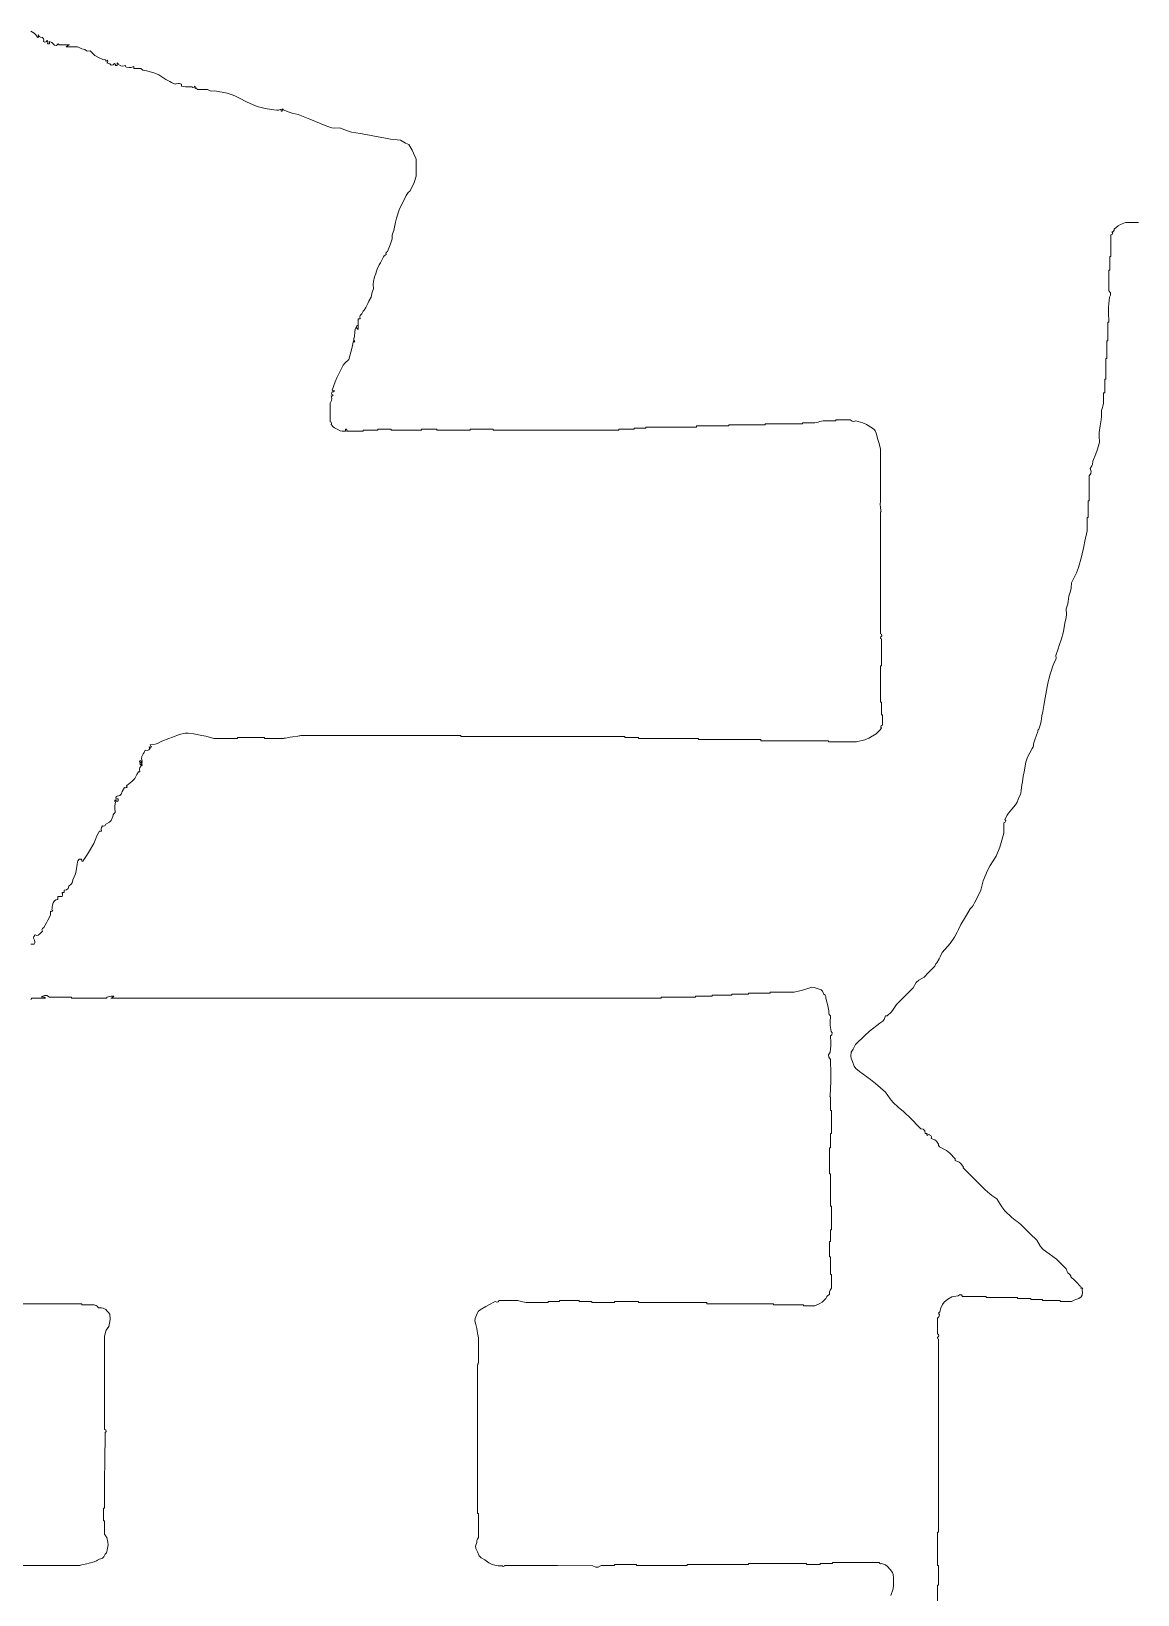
# Model space of a CAD drawing. Extents: x -2876908 to 633791, y -1383861 to 872234.
# Drawn here: x -1139282 to -1138580, y -209285 to -208294 of the extents above; entities that cross this region are included whole.
import ezdxf
from ezdxf.enums import TextEntityAlignment as Align

# ---------------------------------------------------------------- set-up
doc = ezdxf.new("R2010")
doc.units = 0
doc.header["$LTSCALE"] = 5
doc.header["$MEASUREMENT"] = 0
doc.layers.get('0').update_dxf_attribs({"linetype": 'CONTINUOUS', "lineweight": 25})
doc.layers.add('HFZT', color=5, linetype='CONTINUOUS', lineweight=15)
doc.styles.add('TSSD_NORM', font='tssdeng.shx', dxfattribs={"width": 0.7, "bigfont": 'hztxt.shx'})

# ---------------------------------------------------------------- blocks, each defined once
blk = doc.blocks.new('z')
for points in [[(300176.72, 24310.1), (300175.38, 24310.1), (300172.69, 24310.1), (300171.2, 24309.42), (300170.48, 24308.99), (300169.17, 24308.02), (300169.22, 24307.61), (300168.94, 24307.26), (300168.53, 24307.22), (300168.75, 24306.88), (300168.59, 24306.39), (300168.21, 24306.26), (300168.21, 24303.57), (300168.21, 24302.22), (300168.21, 24299.53), (300168.08, 24299.53), (300168.02, 24299.53), (300167.89, 24299.53), (300167.89, 24297.87), (300167.89, 24297.04), (300167.89, 24295.37), (300167.76, 24295.37), (300167.7, 24295.37), (300167.57, 24295.37), (300167.57, 24292.81), (300167.57, 24291.53), (300167.57, 24288.97), (300168.07, 24288.39), (300168.13, 24287.71), (300167.73, 24287.05), (300167.48, 24283.99), (300167.45, 24282.44), (300167.57, 24279.37), (300167.44, 24279.37), (300167.38, 24279.37), (300167.25, 24279.37), (300167.25, 24277.07), (300167.25, 24275.91), (300167.25, 24273.61), (300167.12, 24273.61), (300167.06, 24273.61), (300166.93, 24273.61), (300166.93, 24271.43), (300166.93, 24270.34), (300166.93, 24268.17), (300166.8, 24268.17), (300166.74, 24268.17), (300166.61, 24268.17), (300166.61, 24265.61), (300166.61, 24264.33), (300166.61, 24261.77), (300166.48, 24261.77), (300166.42, 24261.77), (300166.29, 24261.77), (300166.29, 24260.1), (300166.29, 24259.27), (300166.29, 24257.6), (300166.16, 24257.6), (300166.1, 24257.6), (300165.97, 24257.6), (300165.97, 24256.32), (300165.97, 24255.68), (300165.97, 24254.4), (300165.71, 24253.51), (300165.59, 24253.06), (300165.33, 24252.16), (300165.35, 24250.23), (300165.25, 24249.25), (300164.85, 24247.36), (300164.6, 24245.33), (300164.57, 24244.29), (300164.69, 24242.24), (300163.96, 24239.9), (300163.54, 24238.75), (300162.61, 24236.48), (300162.51, 24235.53), (300162.33, 24235.03), (300161.81, 24234.24), (300162.07, 24233.37), (300161.99, 24232.76), (300161.49, 24232), (300161.49, 24228.93), (300161.49, 24227.39), (300161.49, 24224.32), (300161.36, 24224.32), (300161.3, 24224.32), (300161.17, 24224.32), (300161.17, 24222.27), (300161.17, 24221.24), (300161.17, 24219.2), (300161.04, 24219.2), (300160.98, 24219.2), (300160.85, 24219.2), (300160.85, 24217.53), (300160.85, 24216.7), (300160.85, 24215.04), (300160.18, 24211.83), (300159.82, 24210.23), (300159.09, 24207.03), (300158.17, 24203.73), (300157.55, 24202.11), (300156.05, 24199.03), (300155.91, 24197.34), (300155.74, 24196.49), (300155.25, 24194.87), (300155.05, 24193.31), (300154.88, 24192.54), (300154.45, 24191.03), (300154.55, 24189.23), (300154.45, 24188.29), (300153.97, 24186.55), (300153.67, 24184.61), (300153.48, 24183.65), (300153.01, 24181.75), (300152.29, 24179.7), (300151.94, 24178.68), (300151.25, 24176.63), (300151.3, 24175.84), (300151.19, 24175.38), (300150.77, 24174.71), (300150.25, 24173.17), (300150, 24172.4), (300149.49, 24170.87), (300149.1, 24169.33), (300148.91, 24168.56), (300148.53, 24167.02), (300148.13, 24164.72), (300147.93, 24163.57), (300147.57, 24161.26), (300147.31, 24159.98), (300147.18, 24159.34), (300146.93, 24158.06), (300146.75, 24156.36), (300146.55, 24155.51), (300145.97, 24153.9), (300145.74, 24153.73), (300145.65, 24153.55), (300145.65, 24153.26), (300145.13, 24151.73), (300144.88, 24150.96), (300144.37, 24149.42), (300144.36, 24148.81), (300144.24, 24148.47), (300143.89, 24147.98), (300142.5, 24145.28), (300142, 24143.77), (300141.48, 24140.78), (300141.36, 24140.27), (300141.29, 24140.01), (300141.16, 24139.5), (300140.91, 24137.71), (300140.78, 24136.81), (300140.52, 24135.02), (300140.49, 24134.21), (300140.34, 24133.76), (300139.88, 24133.1), (300139.31, 24131.42), (300138.82, 24130.59), (300137.64, 24129.26), (300136.65, 24128.1), (300136.21, 24127.44), (300135.56, 24126.06), (300135.78, 24125.72), (300135.62, 24125.23), (300135.24, 24125.1), (300135.24, 24123.82), (300135.24, 24123.17), (300135.24, 24121.89), (300134.41, 24119.04), (300133.93, 24117.62), (300132.84, 24114.85), (300131.01, 24111.91), (300130.2, 24110.36), (300128.84, 24107.17), (300128.09, 24104.37), (300127.53, 24102.99), (300126.12, 24100.45), (300125.7, 24099.63), (300125.44, 24099.23), (300124.84, 24098.53), (300123.7, 24096.6), (300123.13, 24095.64), (300121.96, 24093.73), (300121.19, 24092.19), (300120.81, 24091.42), (300120.04, 24089.89), (300118.62, 24087.88), (300117.84, 24086.92), (300116.2, 24085.09), (300115.56, 24083.81), (300115.24, 24083.17), (300114.6, 24081.89), (300114.24, 24081.6), (300114.09, 24081.37), (300113.96, 24080.93), (300112.61, 24079.58), (300111.94, 24078.91), (300110.6, 24077.56), (300108.97, 24076.58), (300108.22, 24075.83), (300107.24, 24074.2), (300105.19, 24072.16), (300104.16, 24071.13), (300102.12, 24069.08), (300101.14, 24067.55), (300100.55, 24066.82), (300099.24, 24065.56), (300099.04, 24065.56), (300098.95, 24065.56), (300098.76, 24065.56), (300098.35, 24064.5), (300097.93, 24063.97), (300097, 24063.32), (300093.84, 24060.88), (300092.32, 24059.55), (300089.47, 24056.76), (300088.99, 24055.78), (300088.74, 24055.3), (300088.19, 24054.36), (300088.03, 24053.21), (300088.1, 24052.56), (300088.51, 24051.48), (300089.09, 24050.08), (300089.59, 24049.41), (300090.75, 24048.44), (300094.07, 24046.03), (300095.68, 24044.74), (300098.76, 24042.04), (300100.12, 24040), (300100.94, 24039.05), (300102.76, 24037.4), (300104.16, 24036.24), (300104.83, 24035.63), (300106.12, 24034.36), (300107.53, 24032.95), (300108.23, 24032.24), (300109.64, 24030.83), (300110.39, 24030.66), (300110.83, 24030.16), (300110.92, 24029.39), (300111.17, 24029.39), (300111.3, 24029.39), (300111.56, 24029.39), (300111.46, 24029.15), (300111.51, 24028.92), (300111.72, 24028.75), (300111.77, 24028.95), (300112.04, 24029.04), (300112.2, 24028.91), (300112.66, 24028.68), (300112.87, 24028.31), (300112.84, 24027.79), (300113.9, 24027.39), (300114.43, 24026.97), (300115.08, 24026.03), (300115.1, 24025.69), (300115.18, 24025.5), (300115.4, 24025.23), (300117.52, 24024.07), (300118.52, 24023.3), (300120.2, 24021.55), (300120.2, 24021.36), (300120.2, 24021.26), (300120.2, 24021.07), (300121.41, 24020.55), (300122, 24020.07), (300122.76, 24018.99), (300122.7, 24018.8), (300122.76, 24018.63), (300122.92, 24018.51), (300125.55, 24015.89), (300126.86, 24014.57), (300129.48, 24011.95), (300130.84, 24010.8), (300131.55, 24010.25), (300133, 24009.23), (300134.54, 24006.7), (300135.5, 24005.51), (300137.64, 24003.47), (300138.74, 24002.65), (300139.28, 24002.23), (300140.36, 24001.39), (300142.35, 23999.4), (300143.34, 23998.41), (300145.33, 23996.43), (300146.54, 23994.51), (300147.36, 23993.63), (300149.17, 23992.27), (300151.42, 23990.58), (300152.48, 23989.64), (300154.45, 23987.62), (300154.72, 23986.83), (300154.97, 23986.44), (300155.57, 23985.86), (300155.74, 23985.64), (300155.81, 23985.5), (300155.89, 23985.22), (300157.04, 23984.07), (300157.62, 23983.5), (300158.77, 23982.34), (300158.94, 23982.15), (300158.99, 23981.96), (300158.93, 23981.7), (300159.18, 23981.7), (300159.31, 23981.7), (300159.57, 23981.7), (300159.35, 23981.24), (300159.31, 23980.93), (300159.41, 23980.42), (300159.35, 23979.54), (300159.03, 23978.99), (300158.29, 23978.5), (300157.37, 23978.19), (300156.91, 23977.99), (300156.05, 23977.54), (300154.64, 23977.54), (300153.94, 23977.54), (300152.53, 23977.54), (300152.53, 23977.67), (300152.53, 23977.73), (300152.53, 23977.86), (300150.35, 23977.86), (300149.26, 23977.86), (300147.09, 23977.86), (300147.09, 23977.99), (300147.09, 23978.05), (300147.09, 23978.18), (300145.68, 23978.18), (300144.97, 23978.18), (300143.57, 23978.18), (300143.57, 23978.31), (300143.57, 23978.37), (300143.57, 23978.5), (300141.9, 23978.5), (300141.07, 23978.5), (300139.4, 23978.5), (300139.4, 23978.63), (300139.4, 23978.69), (300139.4, 23978.82), (300135.56, 23978.82), (300133.64, 23978.82), (300129.8, 23978.82), (300129.8, 23978.95), (300129.8, 23979.01), (300129.8, 23979.14), (300126.86, 23979.14), (300125.39, 23979.14), (300122.44, 23979.14), (300122.18, 23979.59), (300121.52, 23979.67), (300121.16, 23979.3), (300119.83, 23979.17), (300119.14, 23978.97), (300117.96, 23978.34), (300116.8, 23977.38), (300116.3, 23976.7), (300115.72, 23975.3), (300115.63, 23974.74), (300115.48, 23974.43), (300115.08, 23974.02), (300115.33, 23973.42), (300115.22, 23972.88), (300114.76, 23972.42), (300114.76, 23970.5), (300114.76, 23969.54), (300114.76, 23967.62), (300115.1, 23967.44), (300115.18, 23966.95), (300114.92, 23966.66), (300114.74, 23966.46), (300114.83, 23966.11), (300115.08, 23966.02), (300115.08, 23942.21), (300115.08, 23930.3), (300115.08, 23906.49), (300114.95, 23906.49), (300114.89, 23906.49), (300114.76, 23906.49), (300114.76, 23902.39), (300114.76, 23900.34), (300114.76, 23896.24), (300114.89, 23896.24), (300114.95, 23896.24), (300115.08, 23896.24), (300115.08, 23893.81), (300115.08, 23892.6), (300115.08, 23890.16), (300114.95, 23890.16), (300114.89, 23890.16), (300114.76, 23890.16), (300114.76, 23888.24), (300114.76, 23887.28), (300114.76, 23885.36)], [(300100.36, 23886.96), (300101.06, 23889.05), (300101.23, 23890.2), (300101.16, 23892.4), (300101.06, 23893.49), (300100.84, 23894.08), (300100.2, 23894.96), (300099.32, 23895.97), (300098.71, 23896.4), (300097.48, 23896.88), (300097.23, 23896.74), (300096.87, 23896.92), (300096.83, 23897.2), (300091.07, 23897.2), (300088.19, 23897.2), (300082.43, 23897.2), (300082.43, 23897.08), (300082.43, 23897.01), (300082.43, 23896.88), (300080.9, 23896.88), (300080.13, 23896.88), (300078.59, 23896.88), (300078.59, 23896.76), (300078.59, 23896.69), (300078.59, 23896.56), (300076.93, 23896.56), (300076.09, 23896.56), (300074.43, 23896.56), (300074.43, 23896.69), (300074.43, 23896.76), (300074.43, 23896.88), (300067.26, 23896.88), (300063.68, 23896.88), (300056.51, 23896.88), (300056.51, 23896.76), (300056.51, 23896.69), (300056.51, 23896.56), (300048.95, 23896.56), (300045.18, 23896.56), (300037.62, 23896.56), (300037.62, 23896.44), (300037.62, 23896.37), (300037.62, 23896.24), (300031.35, 23896.24), (300028.21, 23896.24), (300021.94, 23896.24), (300021.94, 23896.37), (300021.94, 23896.44), (300021.94, 23896.56), (300019.25, 23896.56), (300017.91, 23896.56), (300015.22, 23896.56), (300015.22, 23896.44), (300015.22, 23896.37), (300015.22, 23896.24), (300013.55, 23896.24), (300012.72, 23896.24), (300011.06, 23896.24), (300010.17, 23895.72), (300009.44, 23895.67), (300008.5, 23896.08), (299997.61, 23896.21), (299992.17, 23896.24), (299981.29, 23896.24), (299981.2, 23896), (299980.85, 23895.91), (299980.65, 23896.08), (299979.36, 23896.16), (299978.71, 23896.26), (299977.45, 23896.56), (299976.52, 23897.09), (299976.07, 23897.38), (299975.21, 23898), (299974.06, 23898.64), (299973.52, 23899.21), (299972.97, 23900.41), (299972.42, 23901.42), (299972.38, 23902.21), (299972.81, 23903.29), (299972.82, 23903.95), (299972.93, 23904.32), (299973.29, 23904.89), (299973.29, 23907.83), (299973.29, 23909.3), (299973.29, 23912.25), (299973.16, 23912.25), (299973.1, 23912.25), (299972.97, 23912.25), (299972.97, 23930.56), (299972.97, 23939.71), (299972.97, 23958.02), (299973.11, 23958.03), (299973.2, 23958.22), (299973.13, 23958.34), (299973.05, 23958.46), (299973.15, 23958.64), (299973.29, 23958.66), (299973.29, 23961.79), (299973.29, 23963.36), (299973.29, 23966.5), (299973.22, 23966.82), (299973.19, 23966.98), (299973.13, 23967.3), (299972.87, 23968.58), (299972.74, 23969.22), (299972.49, 23970.5), (299972.18, 23971.61), (299972.22, 23972.31), (299972.65, 23973.38), (299972.93, 23974.11), (299973.18, 23974.47), (299973.77, 23974.98), (299975.59, 23976.06), (299976.52, 23976.58), (299978.41, 23977.54), (299978.9, 23977.34), (299979.35, 23977.46), (299979.69, 23977.86), (299981.99, 23977.86), (299983.15, 23977.86), (299985.45, 23977.86), (299986.47, 23977.61), (299986.99, 23977.48), (299988.01, 23977.22), (299990.7, 23977.22), (299992.04, 23977.22), (299994.73, 23977.22), (299994.73, 23977.35), (299994.73, 23977.41), (299994.73, 23977.54), (299996.14, 23977.54), (299996.84, 23977.54), (299998.25, 23977.54), (299998.25, 23977.67), (299998.25, 23977.73), (299998.25, 23977.86), (300000.69, 23977.86), (300001.9, 23977.86), (300004.33, 23977.86), (300004.33, 23977.73), (300004.33, 23977.67), (300004.33, 23977.54), (300005.87, 23977.54), (300006.64, 23977.54), (300008.17, 23977.54), (300008.17, 23977.41), (300008.17, 23977.35), (300008.17, 23977.22), (300010.99, 23977.22), (300012.4, 23977.22), (300015.22, 23977.22), (300015.22, 23977.35), (300015.22, 23977.41), (300015.22, 23977.54), (300018.16, 23977.54), (300019.63, 23977.54), (300022.58, 23977.54), (300022.58, 23977.41), (300022.58, 23977.35), (300022.58, 23977.22), (300031.03, 23977.22), (300035.25, 23977.22), (300043.7, 23977.22), (300043.7, 23977.09), (300043.7, 23977.03), (300043.7, 23976.9), (300051.9, 23976.9), (300055.99, 23976.9), (300064.19, 23976.9), (300064.19, 23976.77), (300064.19, 23976.71), (300064.19, 23976.58), (300067.9, 23976.58), (300069.76, 23976.58), (300073.47, 23976.58), (300073.47, 23976.45), (300073.47, 23976.39), (300073.47, 23976.26), (300074.88, 23976.26), (300075.58, 23976.26), (300076.99, 23976.26), (300078.47, 23976.92), (300079.18, 23977.39), (300080.35, 23978.5), (300080.65, 23979.11), (300080.91, 23979.4), (300081.47, 23979.78), (300081.49, 23980.59), (300081.64, 23981.05), (300082.11, 23981.7), (300082.11, 23983.37), (300082.11, 23984.2), (300082.11, 23985.86), (300081.98, 23985.86), (300081.92, 23985.86), (300081.79, 23985.86), (300081.79, 23988.04), (300081.79, 23989.13), (300081.79, 23991.31), (300081.66, 23991.31), (300081.6, 23991.31), (300081.47, 23991.31), (300081.47, 23993.23), (300081.47, 23994.19), (300081.47, 23996.11), (300081.6, 23996.11), (300081.66, 23996.11), (300081.79, 23996.11), (300081.79, 23997.52), (300081.79, 23998.22), (300081.79, 23999.63), (300081.92, 23999.63), (300081.98, 23999.63), (300082.11, 23999.63), (300082.11, 24002.57), (300082.11, 24004.04), (300082.11, 24006.99), (300081.98, 24006.99), (300081.92, 24006.99), (300081.79, 24006.99), (300081.79, 24010.96), (300081.79, 24012.94), (300081.79, 24016.91), (300081.66, 24016.91), (300081.6, 24016.91), (300081.47, 24016.91), (300081.47, 24020.11), (300081.47, 24021.71), (300081.47, 24024.91), (300081.6, 24024.91), (300081.66, 24024.91), (300081.79, 24024.91), (300081.79, 24026.71), (300081.79, 24027.6), (300081.79, 24029.39), (300081.92, 24029.39), (300081.98, 24029.39), (300082.11, 24029.39), (300082.11, 24032.21), (300082.11, 24033.62), (300082.11, 24036.44), (300081.98, 24036.44), (300081.92, 24036.44), (300081.79, 24036.44), (300081.79, 24038.1), (300081.79, 24038.93), (300081.79, 24040.6), (300081.65, 24040.61), (300081.56, 24040.79), (300081.63, 24040.92), (300081.89, 24045.39), (300081.93, 24047.64), (300081.79, 24052.12), (300081.24, 24052.82), (300081.18, 24053.58), (300081.63, 24054.36), (300081.88, 24056.39), (300081.91, 24057.43), (300081.79, 24059.48), (300082.24, 24059.74), (300082.32, 24060.4), (300081.95, 24060.76), (300081.69, 24062.66), (300081.66, 24063.65), (300081.79, 24065.56), (300081.35, 24066.06), (300081.22, 24066.5), (300081.31, 24067.16), (300080.93, 24068.7), (300080.74, 24069.47), (300080.35, 24071), (300080.35, 24071.58), (300080.17, 24071.94), (300079.71, 24072.28), (300079.34, 24073.16), (300078.86, 24073.6), (300077.95, 24073.88), (300076.76, 24074.35), (300075.98, 24074.39), (300074.75, 24074.04), (300073.12, 24073.5), (300072.28, 24073.27), (300070.59, 24072.92), (300067.64, 24072.92), (300066.17, 24072.92), (300063.23, 24072.92), (300063.23, 24072.8), (300063.23, 24072.73), (300063.23, 24072.6), (300060.54, 24072.6), (300059.19, 24072.6), (300056.51, 24072.6), (300056.51, 24072.48), (300056.51, 24072.41), (300056.51, 24072.28), (300054.46, 24072.28), (300053.43, 24072.28), (300051.38, 24072.28), (300051.38, 24072.16), (300051.38, 24072.09), (300051.38, 24071.96), (300048.95, 24071.96), (300047.74, 24071.96), (300045.3, 24071.96), (300045.3, 24071.84), (300045.3, 24071.77), (300045.3, 24071.64), (300043.25, 24071.64), (300042.23, 24071.64), (300040.18, 24071.64), (300040.18, 24071.52), (300040.18, 24071.45), (300040.18, 24071.32), (300035.96, 24071.32), (300033.84, 24071.32), (300029.62, 24071.32), (300029.62, 24071.2), (300029.62, 24071.13), (300029.62, 24071), (299961.76, 24071), (299927.84, 24071), (299859.98, 24071), (299860.37, 24071.26), (299860.56, 24071.39), (299860.94, 24071.64), (299860.04, 24071.68), (299859.56, 24071.61), (299858.7, 24071.32), (299858.7, 24071.2), (299858.7, 24071.13), (299858.7, 24071), (299854.35, 24071), (299852.17, 24071), (299847.82, 24071), (299847.82, 24071.13), (299847.82, 24071.2), (299847.82, 24071.32), (299845.13, 24071.32), (299843.79, 24071.32), (299841.1, 24071.32), (299840.22, 24071.85), (299839.48, 24071.89), (299838.54, 24071.48), (299839.08, 24071.46), (299839.39, 24071.34), (299839.82, 24071), (299838.15, 24071), (299837.32, 24071), (299835.66, 24071), (299835.28, 24070.65)], [(299835.34, 24087.65), (299835.72, 24087.65), (299835.91, 24087.65), (299836.3, 24087.65), (299836.52, 24088.11), (299836.56, 24088.42), (299836.46, 24088.93), (299836.14, 24089.49), (299836.2, 24090.04), (299836.62, 24090.53), (299837.19, 24090.38), (299837.6, 24090.48), (299838.06, 24090.85), (299838.38, 24091.17), (299838.54, 24091.33), (299838.86, 24091.65), (299838.75, 24092.12), (299838.92, 24092.52), (299839.34, 24092.77), (299840.18, 24094.3), (299840.59, 24095.07), (299841.42, 24096.61), (299841.42, 24097.12), (299841.42, 24097.38), (299841.42, 24097.89), (299841.66, 24097.79), (299841.89, 24097.85), (299842.06, 24098.05), (299841.86, 24098.1), (299841.77, 24098.37), (299841.9, 24098.53), (299841.93, 24099.31), (299842, 24099.7), (299842.22, 24100.45), (299842.57, 24101.05), (299842.97, 24101.32), (299843.66, 24101.41), (299843.66, 24101.79), (299843.66, 24101.99), (299843.66, 24102.37), (299844.17, 24102.37), (299844.43, 24102.37), (299844.94, 24102.37), (299845.02, 24102.75), (299845.05, 24102.94), (299845.1, 24103.33), (299844.97, 24103.4), (299844.92, 24103.51), (299844.94, 24103.65), (299845.19, 24103.65), (299845.32, 24103.65), (299845.58, 24103.65), (299845.58, 24103.91), (299845.58, 24104.03), (299845.58, 24104.29), (299846.34, 24104.38), (299846.84, 24104.82), (299847.02, 24105.57), (299847.74, 24106.14), (299848.05, 24106.6), (299848.3, 24107.49), (299849.06, 24109.33), (299849.33, 24110.32), (299849.58, 24112.29), (299849.66, 24112.98), (299849.8, 24113.34), (299850.22, 24113.89), (299850.54, 24113.89), (299850.7, 24113.89), (299851.02, 24113.89), (299850.87, 24113.65), (299851.06, 24113.28), (299851.34, 24113.25), (299852.75, 24115.38), (299853.43, 24116.47), (299854.7, 24118.69), (299855.32, 24120.27), (299855.67, 24121.04), (299856.46, 24122.53), (299856.72, 24122.53), (299856.85, 24122.53), (299857.1, 24122.53), (299856.95, 24123.17), (299857.04, 24123.61), (299857.42, 24124.14), (299857.84, 24124.06), (299858.19, 24124.23), (299858.38, 24124.62), (299859.53, 24125.25), (299860.07, 24125.82), (299860.62, 24127.02), (299860.71, 24127.58), (299860.86, 24127.89), (299861.26, 24128.3), (299861.21, 24129.58), (299861.24, 24130.23), (299861.42, 24131.5), (299861.22, 24131.65), (299861.22, 24131.98), (299861.42, 24132.14), (299861.57, 24131.82), (299861.9, 24131.69), (299862.22, 24131.82), (299862.22, 24132.07), (299862.22, 24132.2), (299862.22, 24132.46), (299861.97, 24132.46), (299861.84, 24132.46), (299861.58, 24132.46), (299861.46, 24132.78), (299861.59, 24133.11), (299861.9, 24133.26), (299862.73, 24133.49), (299863.18, 24133.9), (299863.5, 24134.7), (299863.78, 24135.2), (299863.91, 24135.46), (299864.14, 24135.98), (299864.52, 24135.86), (299864.79, 24135.91), (299865.1, 24136.14), (299864.91, 24136.19), (299864.82, 24136.46), (299864.94, 24136.62), (299865.96, 24137.38), (299866.45, 24137.8), (299867.34, 24138.7), (299867.74, 24139.56), (299867.97, 24139.97), (299868.46, 24140.78), (299868.66, 24140.78), (299868.75, 24140.78), (299868.94, 24140.78), (299868.8, 24141.56), (299868.93, 24142.08), (299869.42, 24142.7), (299869.55, 24142.77), (299869.6, 24142.88), (299869.58, 24143.02), (299869.34, 24142.87), (299868.97, 24143.05), (299868.94, 24143.34), (299869.19, 24143.19), (299869.55, 24143.38), (299869.58, 24143.66), (299869.33, 24143.66), (299869.2, 24143.66), (299868.94, 24143.66), (299868.84, 24143.9), (299868.9, 24144.13), (299869.1, 24144.3), (299869.22, 24144.1), (299869.36, 24144.01), (299869.58, 24143.98), (299869.4, 24144.93), (299869.48, 24145.51), (299869.9, 24146.38), (299870.24, 24146.77), (299870.37, 24147.01), (299870.54, 24147.5), (299871.21, 24147.41), (299871.64, 24147.54), (299872.14, 24147.98), (299871.95, 24148.1), (299871.86, 24148.23), (299871.82, 24148.46), (299872.07, 24148.36), (299872.3, 24148.42), (299872.47, 24148.62), (299872.27, 24148.74), (299872.18, 24148.87), (299872.14, 24149.1), (299873.61, 24149.27), (299874.37, 24149.51), (299875.67, 24150.22), (299877.84, 24151.07), (299878.93, 24151.48), (299881.11, 24152.3), (299882.86, 24152.66), (299883.81, 24152.69), (299885.59, 24152.46), (299888.05, 24152.03), (299889.27, 24151.74), (299891.67, 24151.02), (299894.61, 24151.02), (299896.09, 24151.02), (299899.03, 24151.02), (299899.03, 24151.15), (299899.03, 24151.21), (299899.03, 24151.34), (299902.36, 24151.34), (299904.02, 24151.34), (299907.35, 24151.34), (299907.35, 24151.21), (299907.35, 24151.15), (299907.35, 24151.02), (299909.53, 24151.02), (299910.62, 24151.02), (299912.79, 24151.02), (299913.18, 24151.09), (299913.37, 24151.12), (299913.75, 24151.18), (299915.29, 24151.44), (299916.06, 24151.57), (299917.6, 24151.82), (299917.98, 24151.89), (299918.17, 24151.92), (299918.56, 24151.98), (299938.27, 24151.98), (299948.13, 24151.98), (299967.85, 24151.98), (299967.85, 24151.85), (299967.85, 24151.79), (299967.85, 24151.66), (299988.07, 24151.66), (299998.19, 24151.66), (300018.42, 24151.66), (300018.42, 24151.53), (300018.42, 24151.47), (300018.42, 24151.34), (300020.08, 24151.34), (300020.91, 24151.34), (300022.58, 24151.34), (300022.58, 24151.21), (300022.58, 24151.15), (300022.58, 24151.02), (300030, 24151.02), (300033.72, 24151.02), (300041.14, 24151.02), (300041.14, 24150.89), (300041.14, 24150.83), (300041.14, 24150.7), (300048.82, 24150.7), (300052.67, 24150.7), (300060.35, 24150.7), (300060.35, 24150.57), (300060.35, 24150.51), (300060.35, 24150.38), (300068.67, 24150.38), (300072.83, 24150.38), (300081.15, 24150.38), (300081.15, 24150.25), (300081.15, 24150.19), (300081.15, 24150.06), (300084.61, 24150.06), (300086.34, 24150.06), (300089.79, 24150.06), (300092.33, 24150.69), (300093.59, 24151.19), (300095.87, 24152.46), (300096.52, 24153.16), (300096.84, 24153.52), (300097.48, 24154.22), (300097.25, 24154.56), (300097.41, 24155.04), (300097.8, 24155.18), (300097.8, 24156.46), (300097.8, 24157.1), (300097.8, 24158.38), (300097.67, 24158.38), (300097.6, 24158.38), (300097.48, 24158.38), (300097.48, 24159.92), (300097.48, 24160.69), (300097.48, 24162.22), (300097.35, 24162.22), (300097.28, 24162.22), (300097.15, 24162.22), (300097.15, 24166.7), (300097.15, 24168.95), (300097.15, 24173.43), (300097.28, 24173.43), (300097.35, 24173.43), (300097.48, 24173.43), (300097.48, 24176.75), (300097.48, 24178.42), (300097.48, 24181.75), (300097.23, 24181.84), (300097.14, 24182.19), (300097.31, 24182.39), (300097.58, 24182.67), (300097.5, 24183.16), (300097.15, 24183.35), (300097.15, 24198.33), (300097.15, 24205.82), (300097.15, 24220.8), (300097.3, 24220.81), (300097.39, 24220.99), (300097.31, 24221.12), (300097.16, 24222.39), (300097.13, 24223.04), (300097.15, 24224.32), (300097.15, 24230.72), (300097.15, 24233.92), (300097.15, 24240.32), (300096.66, 24242.24), (300096.4, 24243.21), (300095.87, 24245.12), (300095.59, 24245.85), (300095.34, 24246.21), (300094.75, 24246.72), (300092.83, 24247.85), (300091.77, 24248.31), (300089.63, 24248.96), (300088.95, 24248.75), (300088.44, 24248.85), (300087.87, 24249.28), (300086.08, 24249.28), (300085.18, 24249.28), (300083.39, 24249.28), (300083.39, 24249.16), (300083.39, 24249.09), (300083.39, 24248.96), (300081.86, 24248.96), (300081.09, 24248.96), (300079.55, 24248.96), (300078.53, 24248.71), (300078.01, 24248.58), (300076.99, 24248.32), (300075.45, 24248.32), (300074.69, 24248.32), (300073.15, 24248.32), (300073.15, 24248.19), (300073.15, 24248.13), (300073.15, 24248), (300068.54, 24248), (300066.24, 24248), (300061.63, 24248), (300061.63, 24247.87), (300061.63, 24247.81), (300061.63, 24247.68), (300057.15, 24247.68), (300054.91, 24247.68), (300050.42, 24247.68), (300050.42, 24247.55), (300050.42, 24247.49), (300050.42, 24247.36), (300046.46, 24247.36), (300044.47, 24247.36), (300040.5, 24247.36), (300040.5, 24247.23), (300040.5, 24247.17), (300040.5, 24247.04), (300034.23, 24247.04), (300031.09, 24247.04), (300024.82, 24247.04), (300024.82, 24246.91), (300024.82, 24246.85), (300024.82, 24246.72), (300023.41, 24246.72), (300022.71, 24246.72), (300021.3, 24246.72), (300021.3, 24246.59), (300021.3, 24246.53), (300021.3, 24246.4), (300019.38, 24246.4), (300018.42, 24246.4), (300016.5, 24246.4), (300016.5, 24246.27), (300016.5, 24246.21), (300016.5, 24246.08), (300001.01, 24246.08), (299993.26, 24246.08), (299977.77, 24246.08), (299977.77, 24246.21), (299977.77, 24246.27), (299977.77, 24246.4), (299974.95, 24246.4), (299973.54, 24246.4), (299970.73, 24246.4), (299970.73, 24246.27), (299970.73, 24246.21), (299970.73, 24246.08), (299966.63, 24246.08), (299964.58, 24246.08), (299960.48, 24246.08), (299960.48, 24246.21), (299960.48, 24246.27), (299960.48, 24246.4), (299958.56, 24246.4), (299957.6, 24246.4), (299955.68, 24246.4), (299955.68, 24246.27), (299955.68, 24246.21), (299955.68, 24246.08), (299951.97, 24246.08), (299950.11, 24246.08), (299946.4, 24246.08), (299946.4, 24246.21), (299946.4, 24246.27), (299946.4, 24246.4), (299944.74, 24246.4), (299943.9, 24246.4), (299942.24, 24246.4), (299942.24, 24246.27), (299942.24, 24246.21), (299942.24, 24246.08), (299940.45, 24246.08), (299939.55, 24246.08), (299937.76, 24246.08), (299937.76, 24245.95), (299937.76, 24245.89), (299937.76, 24245.76), (299935.71, 24245.76), (299934.69, 24245.76), (299932.64, 24245.76), (299932.78, 24246.01), (299932.6, 24246.37), (299932.32, 24246.4), (299932.32, 24246.15), (299932.32, 24246.02), (299932.32, 24245.76), (299931.26, 24245.74), (299930.68, 24245.88), (299929.76, 24246.4), (299928.87, 24246.78), (299928.45, 24247.1), (299927.84, 24247.84), (299928.02, 24248.13), (299927.85, 24248.56), (299927.52, 24248.64), (299927.52, 24250.95), (299927.52, 24252.1), (299927.52, 24254.4), (299928.01, 24255.16), (299928.1, 24255.78), (299927.84, 24256.64), (299928.08, 24256.54), (299928.31, 24256.6), (299928.48, 24256.8), (299928.11, 24257.1), (299928, 24257.48), (299928.16, 24257.92), (299928.4, 24257.78), (299928.77, 24257.96), (299928.8, 24258.24), (299928.55, 24258.14), (299928.33, 24258.2), (299928.16, 24258.41), (299929.06, 24260.97), (299929.61, 24262.24), (299930.88, 24264.65), (299931.61, 24266.07), (299932.12, 24266.74), (299933.28, 24267.85), (299933.95, 24270.12), (299934.24, 24271.28), (299934.72, 24273.61), (299934.84, 24273.41), (299934.97, 24273.32), (299935.2, 24273.29), (299934.87, 24273.84), (299934.83, 24274.28), (299935.04, 24274.89), (299935.14, 24276.33), (299935.31, 24277.07), (299935.84, 24278.41), (299935.64, 24277.92), (299935.75, 24277.47), (299936.16, 24277.13), (299936.16, 24278.41), (299936.16, 24279.05), (299936.16, 24280.33), (299936.42, 24280.33), (299936.54, 24280.33), (299936.8, 24280.33), (299936.71, 24280.99), (299936.84, 24281.43), (299937.28, 24281.93), (299937.79, 24282.7), (299938.05, 24283.08), (299938.56, 24283.85), (299939.2, 24285.13), (299939.52, 24285.77), (299940.16, 24287.05), (299940.36, 24288.11), (299940.52, 24288.63), (299940.96, 24289.61), (299940.87, 24291.09), (299940.94, 24291.86), (299941.28, 24293.29), (299941.6, 24294.25), (299941.76, 24294.73), (299942.08, 24295.69), (299942.72, 24296.97), (299943.04, 24297.61), (299943.68, 24298.89), (299944.01, 24299.49), (299944.26, 24299.77), (299944.8, 24300.17), (299944.73, 24300.6), (299944.9, 24300.94), (299945.28, 24301.13), (299945.85, 24302.67), (299946.14, 24303.44), (299946.72, 24304.98), (299946.63, 24306.01), (299946.74, 24306.6), (299947.2, 24307.54), (299947.68, 24310.13), (299948.01, 24311.42), (299948.8, 24313.94), (299949.7, 24315.73), (299950.15, 24316.63), (299951.04, 24318.42), (299951.37, 24319.01), (299951.62, 24319.29), (299952.16, 24319.7), (299953.06, 24321.49), (299953.45, 24322.43), (299954.08, 24324.34), (299954.08, 24326.45), (299954.08, 24327.51), (299954.08, 24329.62), (299953.29, 24331.46), (299952.84, 24332.36), (299951.84, 24334.1), (299950.77, 24334.5), (299950.25, 24334.76), (299949.28, 24335.38), (299947.22, 24335.61), (299946.19, 24335.77), (299944.16, 24336.18), (299941.22, 24336.7), (299939.74, 24336.96), (299936.8, 24337.46), (299934.18, 24337.89), (299932.87, 24338.25), (299930.4, 24339.22), (299928.85, 24339.16), (299928.04, 24339.26), (299926.56, 24339.7), (299923.04, 24341.2), (299921.28, 24341.93), (299917.75, 24343.38), (299915.84, 24343.74), (299914.89, 24344.03), (299913.11, 24344.82), (299913.04, 24344.95), (299912.94, 24345), (299912.79, 24344.98), (299912.94, 24344.74), (299912.76, 24344.37), (299912.47, 24344.34), (299912.47, 24344.6), (299912.47, 24344.73), (299912.47, 24344.98), (299911.63, 24344.68), (299911.11, 24344.65), (299910.23, 24344.82), (299908.16, 24345.06), (299907.13, 24345.25), (299905.11, 24345.78), (299902.88, 24346.68), (299901.78, 24347.19), (299899.67, 24348.35), (299898.17, 24349.07), (299897.4, 24349.4), (299895.83, 24349.95), (299894.29, 24350.2), (299893.53, 24350.33), (299891.99, 24350.59), (299891.08, 24350.5), (299890.55, 24350.62), (299889.75, 24351.07), (299888.47, 24351.07), (299887.83, 24351.07), (299886.55, 24351.07), (299886.52, 24351.35), (299886.15, 24351.53), (299885.91, 24351.39), (299886.01, 24351.63), (299885.95, 24351.86), (299885.75, 24352.03), (299885.6, 24351.73), (299885.19, 24351.65), (299884.95, 24351.87), (299883.67, 24351.82), (299883.02, 24351.85), (299881.75, 24352.03), (299881.75, 24352.28), (299881.75, 24352.41), (299881.75, 24352.67), (299881.13, 24352.85), (299880.79, 24352.89), (299880.15, 24352.83), (299880.02, 24352.76), (299879.95, 24352.73), (299879.83, 24352.67), (299878.67, 24353.24), (299878.1, 24353.53), (299876.95, 24354.11), (299874.77, 24355.54), (299873.53, 24356.1), (299871.02, 24356.83), (299870.28, 24356.87), (299869.87, 24357.02), (299869.26, 24357.47), (299868.37, 24357.47), (299867.92, 24357.47), (299867.02, 24357.47), (299867.02, 24357.72), (299867.02, 24357.85), (299867.02, 24358.11), (299866.18, 24357.81), (299865.66, 24357.77), (299864.78, 24357.95), (299864.58, 24358.06), (299864.49, 24358.2), (299864.46, 24358.43), (299863.65, 24358.2), (299863.09, 24358.29), (299862.38, 24358.75), (299862.19, 24358.94), (299862.09, 24359.04), (299861.9, 24359.23), (299861.9, 24358.91), (299861.9, 24358.75), (299861.9, 24358.43), (299861.65, 24358.43), (299861.52, 24358.43), (299861.26, 24358.43), (299861.36, 24358.67), (299861.31, 24358.9), (299861.1, 24359.07), (299860.73, 24358.62), (299860.12, 24358.55), (299859.66, 24358.91), (299859.28, 24359.04), (299859.09, 24359.1), (299858.7, 24359.23), (299858.99, 24359.37), (299859.08, 24359.78), (299858.86, 24360.03), (299858.81, 24359.83), (299858.54, 24359.74), (299858.38, 24359.87), (299858.32, 24360.15), (299858, 24360.31), (299857.74, 24360.19), (299855.91, 24360.96), (299855.02, 24361.54), (299853.58, 24362.91), (299852.92, 24362.82), (299852.48, 24362.95), (299851.98, 24363.39), (299851.05, 24363.58), (299850.58, 24363.75), (299849.74, 24364.19), (299848.33, 24364.19), (299847.63, 24364.19), (299846.22, 24364.19), (299846.6, 24364.44), (299846.8, 24364.57), (299847.18, 24364.83), (299845.9, 24364.83), (299845.26, 24364.83), (299843.98, 24364.83), (299843.96, 24364.97), (299843.78, 24365.06), (299843.66, 24364.99), (299843.2, 24364.63), (299842.59, 24364.7), (299842.22, 24365.15), (299841.82, 24365.48), (299841.59, 24365.62), (299841.1, 24365.79), (299841.1, 24365.53), (299841.1, 24365.4), (299841.1, 24365.15), (299840.84, 24365.15), (299840.71, 24365.15), (299840.46, 24365.15), (299840.57, 24365.52), (299840.53, 24365.79), (299840.3, 24366.11), (299840.01, 24365.75), (299839.62, 24365.63), (299839.18, 24365.79), (299839.28, 24366.31), (299839.19, 24366.66), (299838.86, 24367.07), (299838.26, 24367.12), (299837.89, 24367.35), (299837.58, 24367.87), (299837.71, 24367.57), (299837.66, 24367.29), (299837.42, 24367.07), (299836.75, 24367.98), (299836.3, 24368.4), (299835.34, 24368.99)], [(299828.94, 23976.9), (299836.3, 23976.9), (299851.02, 23976.9), (299851.02, 23976.77), (299851.02, 23976.71), (299851.02, 23976.58), (299852.56, 23976.58), (299853.32, 23976.58), (299854.86, 23976.58), (299855.44, 23976.31), (299855.72, 23976.1), (299856.14, 23975.62), (299857.06, 23975.66), (299857.56, 23975.55), (299858.38, 23975.14), (299858.88, 23974.55), (299859.13, 23974.26), (299859.66, 23973.7), (299859.72, 23972.16), (299859.66, 23971.37), (299859.34, 23969.86), (299858.57, 23968.79), (299858.29, 23968.12), (299858.06, 23966.82), (299858.06, 23955.36), (299858.06, 23949.63), (299858.06, 23938.17), (299858.41, 23937.99), (299858.49, 23937.5), (299858.22, 23937.21), (299858.09, 23927.87), (299858.06, 23923.19), (299858.06, 23913.85), (299857.93, 23913.85), (299857.87, 23913.85), (299857.74, 23913.85), (299857.74, 23912.31), (299857.74, 23911.54), (299857.74, 23910.01), (299857.87, 23910.01), (299857.93, 23910.01), (299858.06, 23910.01), (299858.06, 23908.34), (299858.06, 23907.51), (299858.06, 23905.85), (299858.32, 23905.46), (299858.45, 23905.27), (299858.7, 23904.89), (299859.07, 23903.39), (299859.1, 23902.56), (299858.86, 23901.05), (299858.76, 23900.48), (299858.61, 23900.18), (299858.22, 23899.77), (299857.85, 23898.89), (299857.37, 23898.45), (299856.46, 23898.17), (299855.82, 23897.84), (299855.5, 23897.68), (299854.86, 23897.36), (299853.32, 23896.98), (299852.56, 23896.79), (299851.02, 23896.4), (299850.76, 23896.34), (299850.64, 23896.31), (299850.38, 23896.24), (299841.16, 23896.24), (299836.55, 23896.24), (299827.33, 23896.24)]]:
    blk.add_lwpolyline(points)
blk = doc.blocks.new('施工设计图框')
at = {"layer": 'HFZT', "color": 5, "xscale": 0.004115013172850013, "yscale": 0.004115013172850013, "zscale": 0.004115013172850013}
blk.add_blockref('z', (-1339.9837, -74.635), dxfattribs=at)
at = {"layer": 'HFZT', "color": 2, "style": 'TSSD_NORM', "width": 0.7}
for tag, height, p in [('比例尺', 2.5, (7.2478, 17.5)), ('日期', 2.5, (7.2478, 3.5)), ('图号', 2.5, (-20.4898, 3.5)), ('图名', 4, (-76.2419, 0.75))]:
    blk.add_attdef(tag, text='', height=height, dxfattribs=at).set_placement(p, align=Align.MIDDLE)

msp = doc.modelspace()

# ---------------------------------------------------------------- block references
at = {"xscale": 500, "yscale": 500, "zscale": 500}
msp.add_blockref('施工设计图框', (-1086203.504, -221115.649), dxfattribs=at)

doc.saveas('drawing.dxf')
